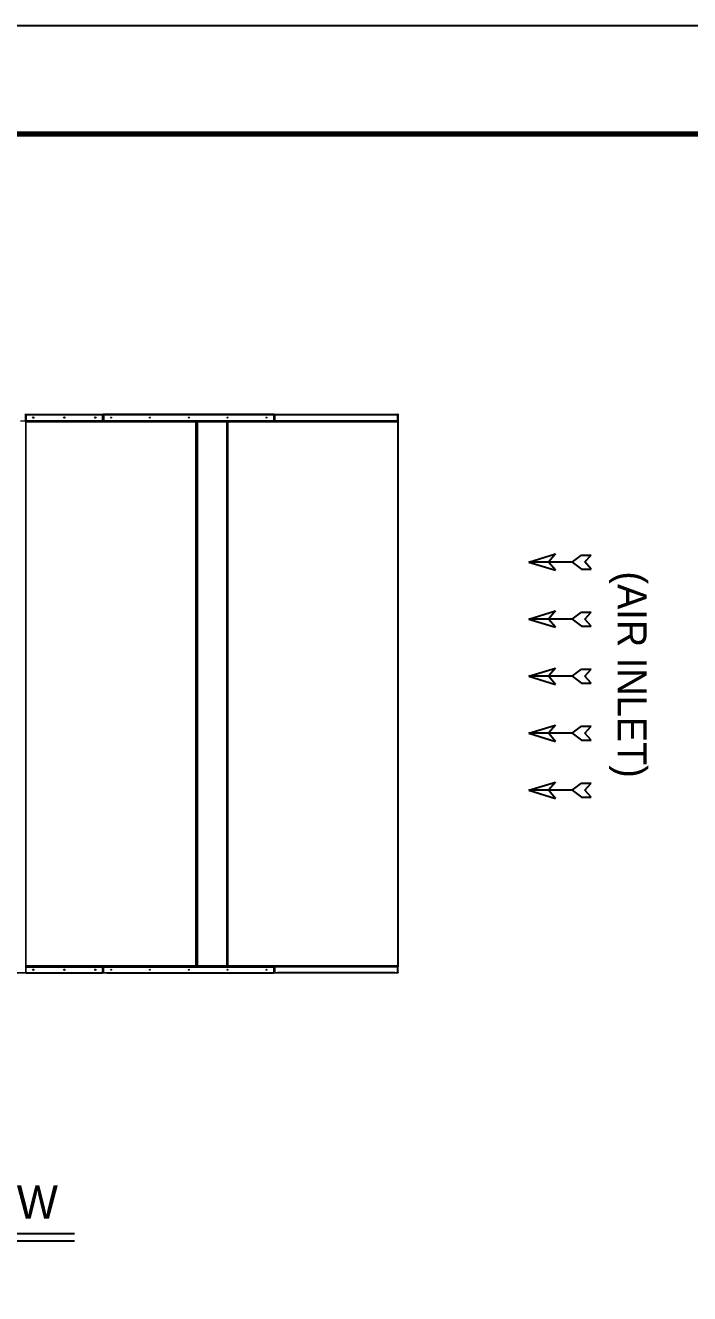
# Model space of a CAD drawing. Header units: millimetres. Extents: x -17070 to 48083, y -291348 to 45670.
# Drawn here: x 31776 to 36053, y 37502 to 45670 of the extents above; entities that cross this region are included whole.
import ezdxf
from ezdxf.enums import TextEntityAlignment as Align

# ---------------------------------------------------------------- set-up
doc = ezdxf.new("R2010")
doc.units = ezdxf.units.MM
for name, color, linetype in [('냉각탑_box', 1, 'Continuous'), ('냉각탑_dim', 1, 'Continuous'), ('냉각탑_form', 1, 'Continuous'), ('냉각탑_text', 3, 'Continuous')]:
    doc.layers.add(name, color=color, linetype=linetype)
doc.styles.add('돋움', font='Dotum.ttf')

# ---------------------------------------------------------------- blocks, each defined once
blk = doc.blocks.new('화살표 IN OUT')
at = {"layer": '냉각탑_dim'}
for p, q in [((-322.7, 43), (-383.9, 43)), ((-343.1, 0.5), (-383.9, 43)), ((-383.9, -43), (-343.1, 0.5)), ((-266.4, 0), (-322.7, 43)), ((-266.4, 0), (-322.7, -43)), ((-266.4, 0), (0, 0)), ((-163.5, 50), (-121.5, 0)), ((0, 0), (-163.5, 50)), ((-163.5, -50), (-121.5, 0)), ((0, 0), (-163.5, -50)), ((-322.7, -43), (-383.9, -43))]:
    blk.add_line(p, q, dxfattribs=at)
blk = doc.blocks.new('4')
at = {"lineweight": 20}
for p, q in [((31772.5, 43166.4), (34174.7, 43166.4)), ((34173.2, 43166.4), (34174.7, 39566.4)), ((34174.7, 39566.4), (28776, 39566.4))]:
    blk.add_line(p, q, dxfattribs=at)
at = {"color": 7, "lineweight": 20, "ltscale": 0.015833}
for p, q in [((31775.8, 43127.2), (31775.8, 43165.2)), ((31775.8, 39605.6), (31775.8, 39567.6))]:
    blk.add_line(p, q, dxfattribs=at)
at = {"color": 7, "lineweight": 20, "ltscale": 0.001083}
for p, q in [((31777.8, 43165.2), (31780.4, 43165.2)), ((34175.8, 43165.2), (34173.2, 43165.2)), ((34175.8, 39567.6), (28776, 39567.6))]:
    blk.add_line(p, q, dxfattribs=at)
at = {"color": 7, "lineweight": 20, "ltscale": 0.00172}
blk.add_line((31777.8, 43161.1), (31777.8, 43165.2), dxfattribs=at)
at = {"color": 7, "lineweight": 20, "ltscale": 0.014667}
for p, q in [((31777.8, 43161), (31777.8, 43125.8)), ((31779.8, 43125.8), (31779.8, 43161)), ((32273.8, 43125.8), (32273.8, 43161)), ((32275.8, 43161), (32275.8, 43125.8)), ((32277.8, 43161), (32277.8, 43125.8)), ((32279.8, 43125.8), (32279.8, 43161)), ((33375.8, 43125.8), (33375.8, 43161)), ((33377.8, 43161), (33377.8, 43125.8)), ((33379.8, 43161), (33379.8, 43125.8)), ((33381.8, 43125.8), (33381.8, 43161)), ((34173.8, 43125.8), (34173.8, 43161)), ((34175.8, 43161), (34175.8, 43125.8)), ((31777.8, 39569.8), (31777.8, 39605)), ((31779.8, 39605), (31779.8, 39569.8)), ((32273.8, 39605), (32273.8, 39569.8)), ((32275.8, 39569.8), (32275.8, 39605)), ((32277.8, 39569.8), (32277.8, 39605)), ((32279.8, 39605), (32279.8, 39569.8)), ((33375.8, 39605), (33375.8, 39569.8)), ((33377.8, 39569.8), (33377.8, 39605)), ((33379.8, 39571.8), (33379.8, 39607)), ((33381.8, 39607), (33381.8, 39571.8)), ((34173.8, 39607), (34173.8, 39571.8)), ((34175.8, 39571.8), (34175.8, 39607))]:
    blk.add_line(p, q, dxfattribs=at)
at = {"color": 7, "lineweight": 20, "ltscale": 0.000873136}
blk.add_line((31780.4, 43164.3), (31780.4, 43166.4), dxfattribs=at)
at = {"color": 7, "lineweight": 20, "ltscale": 0.015146}
blk.add_line((31780.4, 43162.2), (31780.4, 43125.8), dxfattribs=at)
at = {"color": 7, "lineweight": 20, "ltscale": 0.01525}
for p, q in [((31780.7, 43162.4), (31780.7, 43125.8)), ((32272.9, 43125.8), (32272.9, 43162.4)), ((32280.7, 43162.4), (32280.7, 43125.8)), ((33374.9, 43125.8), (33374.9, 43162.4)), ((33382.7, 43162.4), (33382.7, 43125.8)), ((34172.9, 43125.8), (34172.9, 43162.4)), ((31780.7, 39568.4), (31780.7, 39605)), ((32272.9, 39605), (32272.9, 39568.4)), ((32280.7, 39568.4), (32280.7, 39605)), ((33374.9, 39605), (33374.9, 39568.4)), ((33382.7, 39570.4), (33382.7, 39607)), ((34172.9, 39607), (34172.9, 39570.4))]:
    blk.add_line(p, q, dxfattribs=at)
at = {"color": 7, "lineweight": 20, "ltscale": 0.007958}
for p, q in [((31780.7, 43162.4), (31799.8, 43162.4)), ((32253.8, 43162.4), (32272.9, 43162.4)), ((32280.7, 43162.4), (32299.8, 43162.4)), ((33355.8, 43162.4), (33374.9, 43162.4)), ((33382.7, 43162.4), (33401.8, 43162.4)), ((34153.8, 43162.4), (34172.9, 43162.4)), ((31780.7, 39568.4), (31799.8, 39568.4)), ((32253.8, 39568.4), (32272.9, 39568.4)), ((32280.7, 39568.4), (32299.8, 39568.4)), ((33355.8, 39568.4), (33374.9, 39568.4)), ((33382.7, 39570.4), (33401.8, 39570.4)), ((34153.8, 39570.4), (34172.9, 39570.4))]:
    blk.add_line(p, q, dxfattribs=at)
at = {"color": 7, "lineweight": 20, "ltscale": 0.006917}
for p, q in [((31781.2, 43164.4), (31797.8, 43164.4)), ((31781.2, 43162.4), (31797.8, 43162.4)), ((32255.8, 43164.4), (32272.4, 43164.4)), ((32255.8, 43162.4), (32272.4, 43162.4)), ((32297.8, 43164.4), (32281.2, 43164.4)), ((32297.8, 43162.4), (32281.2, 43162.4)), ((33357.8, 43164.4), (33374.4, 43164.4)), ((33357.8, 43162.4), (33374.4, 43162.4)), ((33383.2, 43164.4), (33399.8, 43164.4)), ((33383.2, 43162.4), (33399.8, 43162.4)), ((34155.8, 43164.4), (34172.4, 43164.4)), ((34155.8, 43162.4), (34172.4, 43162.4)), ((31781.2, 39566.4), (31797.8, 39566.4)), ((32255.8, 39566.4), (32272.4, 39566.4)), ((32297.8, 39566.4), (32281.2, 39566.4)), ((33357.8, 39566.4), (33374.4, 39566.4)), ((33383.2, 39568.4), (33399.8, 39568.4)), ((34155.8, 39568.4), (34172.4, 39568.4))]:
    blk.add_line(p, q, dxfattribs=at)
at = {"color": 7, "lineweight": 20, "ltscale": 0.000833333}
for p, q in [((31797.8, 43164.4), (31797.8, 43162.4)), ((32253.8, 43164.4), (32253.8, 43162.4)), ((32253.8, 43164.4), (32253.8, 43162.4)), ((32255.8, 43164.4), (32255.8, 43162.4)), ((32297.8, 43164.4), (32297.8, 43162.4)), ((33355.8, 43164.4), (33355.8, 43162.4)), ((33355.8, 43164.4), (33355.8, 43162.4)), ((33357.8, 43164.4), (33357.8, 43162.4)), ((33399.8, 43164.4), (33399.8, 43162.4)), ((34153.8, 43164.4), (34153.8, 43162.4)), ((34153.8, 43164.4), (34153.8, 43162.4)), ((34155.8, 43164.4), (34155.8, 43162.4)), ((32091.7, 43122.4), (32091.7, 43120.4)), ((32147.7, 43120.4), (32147.7, 43122.4)), ((32741.6, 43122.4), (32741.6, 43120.4)), ((32744.9, 43120.4), (32744.9, 43122.4)), ((33073.2, 43120.7), (33073.2, 43118.7)), ((34118.1, 43122.4), (34118.1, 43120.4)), ((32877.8, 42876.4), (32879.8, 42876.4)), ((32877.8, 42849.8), (32879.8, 42849.8)), ((32877.8, 42848.4), (32879.8, 42848.4)), ((32879.8, 42848.4), (32877.8, 42848.4)), ((32879.8, 42846.4), (32877.8, 42846.4)), ((32879.8, 42845), (32877.8, 42845)), ((33073.8, 42876.4), (33075.8, 42876.4)), ((33073.8, 42849.8), (33075.8, 42849.8)), ((33075.8, 42848.4), (33073.8, 42848.4)), ((33075.8, 42846.4), (33073.8, 42846.4)), ((33075.8, 42845.3), (33073.8, 42845.3)), ((33075.8, 42842.5), (33073.8, 42842.5)), ((33073.8, 42840.5), (33075.8, 42840.5)), ((33073.8, 42838.9), (33075.8, 42838.9)), ((33075.8, 42837.7), (33073.8, 42837.7)), ((32877.8, 42231.8), (32879.8, 42231.8)), ((32879.8, 42230.4), (32877.8, 42230.4)), ((33073.8, 42243.7), (33075.8, 42243.7)), ((32879.8, 42228.4), (32877.8, 42228.4)), ((32877.8, 42226.4), (32879.8, 42226.4)), ((32877.8, 42224.4), (32879.8, 42224.4)), ((32879.8, 42223), (32877.8, 42223)), ((32879.8, 42196.4), (32877.8, 42196.4)), ((33073.8, 42226.4), (33075.8, 42226.4)), ((33073.8, 42224.4), (33075.8, 42224.4)), ((33075.8, 42223), (33073.8, 42223)), ((33075.8, 42196.4), (33073.8, 42196.4)), ((32877.8, 42013.4), (32879.8, 42013.4)), ((33073.8, 42013.4), (33075.8, 42013.4)), ((32879.8, 41976.8), (32877.8, 41976.8)), ((32879.8, 41975.4), (32877.8, 41975.4)), ((32879.8, 41932.4), (32877.8, 41932.4)), ((32879.8, 41930.8), (32877.8, 41930.8)), ((32879.8, 41928.8), (32877.8, 41928.8)), ((32879.8, 41925.4), (32877.8, 41925.4)), ((32877.8, 41924), (32879.8, 41924)), ((33075.8, 41976.8), (33073.8, 41976.8)), ((33075.8, 41975.4), (33073.8, 41975.4)), ((33075.8, 41972.4), (33073.8, 41972.4)), ((33075.8, 41970.4), (33073.8, 41970.4)), ((33075.8, 41969.5), (33073.8, 41969.5)), ((33073.8, 41935.3), (33075.8, 41935.3)), ((33075.8, 41934.4), (33073.8, 41934.4)), ((33075.8, 41932.4), (33073.8, 41932.4)), ((33075.8, 41932.4), (33073.8, 41932.4)), ((33075.8, 41930.8), (33073.8, 41930.8)), ((33075.8, 41928.8), (33073.8, 41928.8)), ((33075.8, 41925.4), (33073.8, 41925.4)), ((33073.8, 41924), (33075.8, 41924)), ((32879.8, 41887.4), (32877.8, 41887.4)), ((33075.8, 41887.4), (33073.8, 41887.4)), ((32877.8, 41704.4), (32879.8, 41704.4)), ((32877.8, 41677.8), (32879.8, 41677.8)), ((32877.8, 41676.4), (32879.8, 41676.4)), ((32879.8, 41676.4), (32877.8, 41676.4)), ((32879.8, 41674.4), (32877.8, 41674.4)), ((32879.8, 41673), (32877.8, 41673)), ((33073.8, 41704.4), (33075.8, 41704.4)), ((33073.8, 41677.8), (33075.8, 41677.8)), ((33075.8, 41676.4), (33073.8, 41676.4)), ((33075.8, 41674.5), (33073.8, 41674.5)), ((33075.8, 41674.4), (33073.8, 41674.4)), ((33073.8, 41672.5), (33075.8, 41672.5)), ((33073.8, 41670.9), (33075.8, 41670.9)), ((33075.8, 41669.7), (33073.8, 41669.7)), ((32877.8, 41059.8), (32879.8, 41059.8)), ((32879.8, 41058.4), (32877.8, 41058.4)), ((32879.8, 41056.4), (32877.8, 41056.4)), ((32877.8, 41054.4), (32879.8, 41054.4)), ((32877.8, 41052.4), (32879.8, 41052.4)), ((32879.8, 41051), (32877.8, 41051)), ((32879.8, 41024.4), (32877.8, 41024.4)), ((33073.8, 41075.7), (33075.8, 41075.7)), ((33075.8, 41055.7), (33073.8, 41055.7)), ((33073.8, 41054.4), (33075.8, 41054.4)), ((33073.8, 41052.4), (33075.8, 41052.4)), ((33075.8, 41051), (33073.8, 41051)), ((33075.8, 41024.4), (33073.8, 41024.4)), ((32877.8, 40841.4), (32879.8, 40841.4)), ((33073.8, 40841.4), (33075.8, 40841.4)), ((32879.8, 40804.8), (32877.8, 40804.8)), ((32879.8, 40803.4), (32877.8, 40803.4)), ((32879.8, 40760.4), (32877.8, 40760.4)), ((33075.8, 40804.8), (33073.8, 40804.8)), ((33075.8, 40803.4), (33073.8, 40803.4)), ((33075.8, 40800.4), (33073.8, 40800.4)), ((33075.8, 40798.4), (33073.8, 40798.4)), ((33075.8, 40797.5), (33073.8, 40797.5)), ((33073.8, 40763.3), (33075.8, 40763.3)), ((33075.8, 40762.4), (33073.8, 40762.4)), ((33075.8, 40760.4), (33073.8, 40760.4)), ((33075.8, 40760.4), (33073.8, 40760.4)), ((32879.8, 40758.8), (32877.8, 40758.8)), ((32879.8, 40756.8), (32877.8, 40756.8)), ((32879.8, 40753.4), (32877.8, 40753.4)), ((32877.8, 40752), (32879.8, 40752)), ((32879.8, 40715.4), (32877.8, 40715.4)), ((33075.8, 40758.8), (33073.8, 40758.8)), ((33075.8, 40756.8), (33073.8, 40756.8)), ((33075.8, 40753.4), (33073.8, 40753.4)), ((33073.8, 40752), (33075.8, 40752)), ((33075.8, 40715.4), (33073.8, 40715.4)), ((32877.8, 40532.4), (32879.8, 40532.4)), ((33073.8, 40532.4), (33075.8, 40532.4)), ((32877.8, 40505.8), (32879.8, 40505.8)), ((32877.8, 40504.4), (32879.8, 40504.4)), ((32879.8, 40504.4), (32877.8, 40504.4)), ((32879.8, 40502.4), (32877.8, 40502.4)), ((32879.8, 40501), (32877.8, 40501)), ((33073.8, 40505.8), (33075.8, 40505.8)), ((33075.8, 40505.5), (33073.8, 40505.5)), ((33075.8, 40504.4), (33073.8, 40504.4)), ((33075.8, 40502.4), (33073.8, 40502.4)), ((33073.8, 40501.9), (33075.8, 40501.9)), ((33075.8, 40500.7), (33073.8, 40500.7)), ((32877.8, 39887.8), (32879.8, 39887.8)), ((32879.8, 39886.4), (32877.8, 39886.4)), ((32879.8, 39884.4), (32877.8, 39884.4)), ((32877.8, 39882.4), (32879.8, 39882.4)), ((32877.8, 39880.4), (32879.8, 39880.4)), ((32879.8, 39879), (32877.8, 39879)), ((33073.8, 39906.7), (33075.8, 39906.7)), ((33075.8, 39886.7), (33073.8, 39886.7)), ((33073.8, 39882.4), (33075.8, 39882.4)), ((33073.8, 39880.4), (33075.8, 39880.4)), ((33075.8, 39879), (33073.8, 39879)), ((32879.8, 39852.4), (32877.8, 39852.4)), ((33075.8, 39852.4), (33073.8, 39852.4)), ((31797.8, 39566.4), (31797.8, 39568.4)), ((32253.8, 39566.4), (32253.8, 39568.4)), ((32253.8, 39566.4), (32253.8, 39568.4)), ((32255.8, 39566.4), (32255.8, 39568.4)), ((32297.8, 39566.4), (32297.8, 39568.4)), ((32879.8, 39613.8), (32877.8, 39613.8)), ((32879.8, 39610.4), (32877.8, 39610.4)), ((33073.8, 39613.4), (33075.8, 39613.4)), ((33355.8, 39566.4), (33355.8, 39568.4)), ((33355.8, 39566.4), (33355.8, 39568.4)), ((33357.8, 39566.4), (33357.8, 39568.4)), ((33399.8, 39568.4), (33399.8, 39570.4)), ((34153.8, 39568.4), (34153.8, 39570.4)), ((34153.8, 39568.4), (34153.8, 39570.4)), ((34155.8, 39568.4), (34155.8, 39570.4))]:
    blk.add_line(p, q, dxfattribs=at)
at = {"color": 7, "lineweight": 20, "ltscale": 0.000834351}
blk.add_line((31797.8, 43163.2), (31799.8, 43163.2), dxfattribs=at)
at = {"color": 7, "lineweight": 20, "ltscale": 0.000834357}
blk.add_line((31797.8, 43162.4), (31799.8, 43162.4), dxfattribs=at)
at = {"color": 7, "lineweight": 20, "ltscale": 0.189167}
for p, q in [((31799.8, 43164.4), (32253.8, 43164.4)), ((31799.8, 43164.4), (32253.8, 43164.4)), ((31799.8, 43161), (32253.8, 43161)), ((31799.8, 39569.8), (32253.8, 39569.8)), ((31799.8, 39566.4), (32253.8, 39566.4))]:
    blk.add_line(p, q, dxfattribs=at)
at = {"color": 7, "lineweight": 20, "ltscale": 0.001417}
for p, q in [((31799.8, 43164.4), (31799.8, 43161)), ((32299.8, 43164.4), (32299.8, 43161)), ((33401.8, 43164.4), (33401.8, 43161)), ((31799.8, 39566.4), (31799.8, 39569.8)), ((32299.8, 39566.4), (32299.8, 39569.8)), ((33401.8, 39568.4), (33401.8, 39571.8))]:
    blk.add_line(p, q, dxfattribs=at)
at = {"color": 7, "lineweight": 20, "ltscale": 0.000583333}
for p, q in [((31799.8, 43162.4), (31799.8, 43161)), ((32253.8, 43161), (32253.8, 43162.4)), ((32299.8, 43162.4), (32299.8, 43161)), ((33355.8, 43161), (33355.8, 43162.4)), ((33401.8, 43162.4), (33401.8, 43161)), ((34153.8, 43161), (34153.8, 43162.4)), ((31799.8, 39568.4), (31799.8, 39569.8)), ((32253.8, 39569.8), (32253.8, 39568.4)), ((32299.8, 39568.4), (32299.8, 39569.8)), ((33355.8, 39569.8), (33355.8, 39568.4)), ((33401.8, 39570.4), (33401.8, 39571.8)), ((34153.8, 39571.8), (34153.8, 39570.4))]:
    blk.add_line(p, q, dxfattribs=at)
at = {"color": 7, "lineweight": 20, "ltscale": 0.000832315}
blk.add_line((32253.8, 43163.2), (32255.8, 43163.2), dxfattribs=at)
at = {"color": 7, "lineweight": 20, "ltscale": 0.00083231}
blk.add_line((32253.8, 43162.4), (32255.8, 43162.4), dxfattribs=at)
at = {"color": 7, "lineweight": 20, "ltscale": 0.015212}
for p, q in [((32272.9, 43162.3), (32272.9, 43125.8)), ((33374.9, 43162.3), (33374.9, 43125.8)), ((34172.9, 43162.3), (34172.9, 43125.8)), ((32272.9, 39568.5), (32272.9, 39605)), ((33374.9, 39568.5), (33374.9, 39605)), ((34172.9, 39570.5), (34172.9, 39607))]:
    blk.add_line(p, q, dxfattribs=at)
at = {"color": 7, "lineweight": 20, "ltscale": 0.001506}
blk.add_line((32275, 43163.2), (32278.6, 43163.2), dxfattribs=at)
at = {"color": 7, "lineweight": 20, "ltscale": 0.459167}
blk.add_line((33378.8, 43166.4), (32276.8, 43166.4), dxfattribs=at)
at = {"color": 7, "lineweight": 20, "ltscale": 0.000374999}
for p, q in [((32280.7, 43159), (32279.8, 43159)), ((32280.7, 39571.8), (32279.8, 39571.8))]:
    blk.add_line(p, q, dxfattribs=at)
at = {"color": 7, "lineweight": 20, "ltscale": 0.000833847}
blk.add_line((32297.8, 43163.2), (32299.8, 43163.2), dxfattribs=at)
at = {"color": 7, "lineweight": 20, "ltscale": 0.000833853}
blk.add_line((32297.8, 43162.4), (32299.8, 43162.4), dxfattribs=at)
at = {"color": 7, "lineweight": 20, "ltscale": 0.037104}
blk.add_line((32388.8, 43164.4), (32299.8, 43164.4), dxfattribs=at)
at = {"color": 7, "lineweight": 20, "ltscale": 0.44}
for p, q in [((32299.8, 43164.4), (33355.8, 43164.4)), ((32299.8, 43161), (33355.8, 43161)), ((32299.8, 39569.8), (33355.8, 39569.8)), ((32299.8, 39566.4), (33355.8, 39566.4))]:
    blk.add_line(p, q, dxfattribs=at)
at = {"color": 7, "lineweight": 20, "ltscale": 0.004146}
blk.add_line((32388.8, 43164.4), (32398.8, 43164.4), dxfattribs=at)
at = {"color": 7, "lineweight": 20, "ltscale": 0.004167}
blk.add_line((32398.8, 43164.4), (32408.8, 43164.4), dxfattribs=at)
at = {"color": 7, "lineweight": 20, "ltscale": 0.394604}
blk.add_line((33355.8, 43164.4), (32408.7, 43164.4), dxfattribs=at)
at = {"color": 7, "lineweight": 20, "ltscale": 0.000832819}
blk.add_line((33355.8, 43163.2), (33357.8, 43163.2), dxfattribs=at)
at = {"color": 7, "lineweight": 20, "ltscale": 0.000832814}
blk.add_line((33355.8, 43162.4), (33357.8, 43162.4), dxfattribs=at)
at = {"color": 7, "lineweight": 20, "ltscale": 0.000375001}
for p, q in [((33375.8, 43159), (33374.9, 43159)), ((33375.8, 39571.8), (33374.9, 39571.8))]:
    blk.add_line(p, q, dxfattribs=at)
at = {"color": 7, "lineweight": 20, "ltscale": 0.001508}
blk.add_line((33377, 43163.2), (33380.6, 43163.2), dxfattribs=at)
at = {"color": 7, "lineweight": 20, "ltscale": 0.000833959}
blk.add_line((33399.8, 43163.2), (33401.8, 43163.2), dxfattribs=at)
at = {"color": 7, "lineweight": 20, "ltscale": 0.000833964}
blk.add_line((33399.8, 43162.4), (33401.8, 43162.4), dxfattribs=at)
at = {"color": 7, "lineweight": 20, "ltscale": 0.313333}
for p, q in [((33401.8, 43164.4), (34153.8, 43164.4)), ((33401.8, 43161), (34153.8, 43161)), ((33401.8, 39571.8), (34153.8, 39571.8)), ((33401.8, 39568.4), (34153.8, 39568.4))]:
    blk.add_line(p, q, dxfattribs=at)
at = {"color": 7, "lineweight": 20, "ltscale": 0.000832693}
blk.add_line((34153.8, 43163.2), (34155.8, 43163.2), dxfattribs=at)
at = {"color": 7, "lineweight": 20, "ltscale": 0.000832687}
blk.add_line((34153.8, 43162.4), (34155.8, 43162.4), dxfattribs=at)
at = {"color": 7, "lineweight": 20, "ltscale": 0.000872667}
blk.add_line((34173.2, 43164.3), (34173.2, 43166.4), dxfattribs=at)
at = {"color": 7, "lineweight": 20, "ltscale": 0.015148}
blk.add_line((34173.2, 43162.2), (34173.2, 43125.8), dxfattribs=at)
at = {"color": 7, "lineweight": 20, "ltscale": 0.001669}
blk.add_line((34175.8, 43165.2), (34175.8, 43161.2), dxfattribs=at)
at = {"color": 7, "lineweight": 20, "ltscale": 0.015372}
blk.add_line((31744.2, 43122.4), (31781.1, 43122.4), dxfattribs=at)
at = {"color": 7, "lineweight": 20, "ltscale": 0.001387}
blk.add_line((31777.8, 43122.4), (31777.8, 43125.7), dxfattribs=at)
at = {"color": 7, "lineweight": 20, "ltscale": 0.000562932}
for p, q in [((31779.1, 43118.7), (31777.8, 43118.7)), ((32876.4, 43118.7), (32877.8, 43118.7)), ((32881.1, 43118.7), (32879.8, 43118.7)), ((33071.9, 43120.7), (33073.2, 43120.7)), ((33072.4, 43118.7), (33073.8, 43118.7)), ((33077.1, 43118.7), (33075.8, 43118.7)), ((34174.4, 43118.7), (34175.8, 43118.7)), ((31779.1, 39610.1), (31777.8, 39610.1)), ((32876.4, 39610.1), (32877.8, 39610.1)), ((32881.1, 39610.1), (32879.8, 39610.1)), ((33072.4, 39610.1), (33073.8, 39610.1)), ((33077.1, 39610.1), (33075.8, 39610.1)), ((34174.4, 39610.1), (34175.8, 39610.1))]:
    blk.add_line(p, q, dxfattribs=at)
at = {"color": 7, "lineweight": 20}
for p, q in [((31777.8, 39610.1), (31777.8, 43118.7)), ((31781.2, 39611.8), (31781.2, 43117)), ((32874.4, 39611.8), (32874.4, 43117)), ((32877.8, 39610.1), (32877.8, 43118.7)), ((32879.8, 43118.7), (32879.8, 39610.1)), ((32883.2, 43117), (32883.2, 39611.8)), ((33070.4, 43117), (33070.4, 39611.8)), ((33073.8, 43118.7), (33073.8, 39610.1)), ((33075.8, 43118.7), (33075.8, 39610.1)), ((33079.2, 43117), (33079.2, 39611.8)), ((34172.4, 43117), (34172.4, 39611.8)), ((34175.8, 43118.7), (34175.8, 39610.1))]:
    blk.add_line(p, q, dxfattribs=at)
at = {"color": 7, "lineweight": 20, "ltscale": 0.000448698}
for p, q in [((31779.1, 43123.1), (31779.8, 43124)), ((32274.4, 43123.1), (32273.8, 43124)), ((32279.1, 43123.1), (32279.8, 43124)), ((33376.4, 43123.1), (33375.8, 43124)), ((33381.1, 43123.1), (33381.8, 43124)), ((34174.4, 43123.1), (34173.8, 43124)), ((31779.1, 39607.7), (31779.8, 39606.9)), ((32274.4, 39607.7), (32273.8, 39606.9)), ((32279.1, 39607.7), (32279.8, 39606.9)), ((33376.4, 39607.7), (33375.8, 39606.9))]:
    blk.add_line(p, q, dxfattribs=at)
at = {"color": 7, "lineweight": 20, "ltscale": 0.000502197}
for p, q in [((31779.1, 43118.7), (31780.3, 43118.7)), ((32876.4, 43118.7), (32875.2, 43118.7)), ((32881.1, 43118.7), (32882.3, 43118.7)), ((33071.9, 43120.7), (33070.6, 43120.7)), ((33072.4, 43118.7), (33071.2, 43118.7)), ((33077.1, 43118.7), (33078.3, 43118.7)), ((34174.4, 43118.7), (34173.2, 43118.7)), ((31779.1, 39610.1), (31780.3, 39610.1)), ((32876.4, 39610.1), (32875.2, 39610.1)), ((32881.1, 39610.1), (32882.3, 39610.1)), ((33072.4, 39610.1), (33071.2, 39610.1))]:
    blk.add_line(p, q, dxfattribs=at)
at = {"color": 7, "lineweight": 20, "ltscale": 0.000375}
for p, q in [((31780.7, 43125.8), (31779.8, 43125.8)), ((31780.7, 43125.8), (31779.8, 43125.8)), ((31780.7, 43120.4), (31779.8, 43120.4)), ((32272.9, 43125.8), (32273.8, 43125.8)), ((32272.9, 43125.8), (32273.8, 43125.8)), ((32280.7, 43125.8), (32279.8, 43125.8)), ((32280.7, 43125.8), (32279.8, 43125.8)), ((32874.9, 43120.4), (32875.8, 43120.4)), ((32882.7, 43120.4), (32881.8, 43120.4)), ((33070.9, 43120.4), (33071.8, 43120.4)), ((33078.7, 43120.4), (33077.8, 43120.4)), ((33374.9, 43125.8), (33375.8, 43125.8)), ((33374.9, 43125.8), (33375.8, 43125.8)), ((33382.7, 43125.8), (33381.8, 43125.8)), ((33382.7, 43125.8), (33381.8, 43125.8)), ((34172.9, 43125.8), (34173.8, 43125.8)), ((34172.9, 43125.8), (34173.8, 43125.8)), ((34172.9, 43120.4), (34173.8, 43120.4)), ((32879.1, 41969.5), (32879.1, 41970.4)), ((32879.1, 41935.3), (32879.1, 41934.4)), ((32879.1, 40797.5), (32879.1, 40798.4)), ((32879.1, 40763.3), (32879.1, 40762.4)), ((31780.7, 39608.4), (31779.8, 39608.4)), ((31780.7, 39605), (31779.8, 39605)), ((32272.9, 39605), (32273.8, 39605)), ((32280.7, 39605), (32279.8, 39605)), ((32874.9, 39608.4), (32875.8, 39608.4)), ((32882.7, 39608.4), (32881.8, 39608.4)), ((33070.9, 39608.4), (33071.8, 39608.4)), ((33078.7, 39608.4), (33077.8, 39608.4)), ((33374.9, 39605), (33375.8, 39605)), ((33382.7, 39607), (33381.8, 39607)), ((34172.9, 39607), (34173.8, 39607))]:
    blk.add_line(p, q, dxfattribs=at)
at = {"color": 7, "lineweight": 20, "ltscale": 0.001002}
for p, q in [((31779.8, 43123.4), (31779.8, 43125.8)), ((32273.8, 43123.4), (32273.8, 43125.8)), ((32279.8, 43123.4), (32279.8, 43125.8)), ((33375.8, 43123.4), (33375.8, 43125.8)), ((33381.8, 43123.4), (33381.8, 43125.8)), ((34173.8, 43123.4), (34173.8, 43125.8)), ((31779.8, 39607.4), (31779.8, 39605)), ((32273.8, 39607.4), (32273.8, 39605)), ((32279.8, 39607.4), (32279.8, 39605)), ((33375.8, 39607.4), (33375.8, 39605)), ((33381.8, 39609.4), (33381.8, 39607)), ((34173.8, 39609.4), (34173.8, 39607))]:
    blk.add_line(p, q, dxfattribs=at)
at = {"color": 7, "lineweight": 20, "ltscale": 0.000414929}
for p, q in [((31779.8, 43119.4), (31779.8, 43120.4)), ((32875.8, 43119.4), (32875.8, 43120.4)), ((32881.8, 43119.4), (32881.8, 43120.4)), ((33071.2, 43121.4), (33071.2, 43122.4)), ((33071.8, 43119.4), (33071.8, 43120.4)), ((33077.8, 43119.4), (33077.8, 43120.4)), ((34173.8, 43119.4), (34173.8, 43120.4)), ((31779.8, 39609.4), (31779.8, 39608.4)), ((32875.8, 39609.4), (32875.8, 39608.4)), ((32881.8, 39609.4), (32881.8, 39608.4)), ((33071.8, 39609.4), (33071.8, 39608.4)), ((33077.8, 39609.4), (33077.8, 39608.4))]:
    blk.add_line(p, q, dxfattribs=at)
at = {"color": 7, "lineweight": 20, "ltscale": 0.000293404}
for p, q in [((31779.8, 43119.4), (31779.8, 43118.7)), ((32875.8, 43119.4), (32875.8, 43118.7)), ((32881.8, 43119.4), (32881.8, 43118.7)), ((33071.2, 43121.4), (33071.2, 43120.7)), ((33071.8, 43119.4), (33071.8, 43118.7)), ((33077.8, 43119.4), (33077.8, 43118.7)), ((34173.8, 43119.4), (34173.8, 43118.7)), ((31779.8, 39609.4), (31779.8, 39610.1)), ((32875.8, 39609.4), (32875.8, 39610.1)), ((32881.8, 39609.4), (32881.8, 39610.1)), ((33071.8, 39609.4), (33071.8, 39610.1)), ((33077.8, 39609.4), (33077.8, 39610.1)), ((34173.8, 39609.4), (34173.8, 39610.1))]:
    blk.add_line(p, q, dxfattribs=at)
at = {"color": 7, "lineweight": 20, "ltscale": 4.00539e-05}
blk.add_line((31780.4, 43122.5), (31780.4, 43122.4), dxfattribs=at)
at = {"color": 7, "lineweight": 20, "ltscale": 0.205083}
for p, q in [((31780.7, 43125.8), (32272.9, 43125.8)), ((31780.7, 39605), (32272.9, 39605))]:
    blk.add_line(p, q, dxfattribs=at)
at = {"color": 7, "lineweight": 20, "ltscale": 0.455917}
for p, q in [((31780.7, 43120.4), (32874.9, 43120.4)), ((32280.7, 43125.8), (33374.9, 43125.8)), ((33078.7, 43120.4), (34172.9, 43120.4)), ((32874.9, 39608.4), (31780.7, 39608.4)), ((32280.7, 39605), (33374.9, 39605))]:
    blk.add_line(p, q, dxfattribs=at)
at = {"color": 7, "lineweight": 20, "ltscale": 0.204667}
for p, q in [((31781.2, 43122.4), (32272.4, 43122.4)), ((31781.2, 39608.4), (32272.4, 39608.4))]:
    blk.add_line(p, q, dxfattribs=at)
at = {"color": 7, "lineweight": 20, "ltscale": 0.4555}
for p, q in [((31781.2, 43117), (32874.4, 43117)), ((32281.2, 43122.4), (33374.4, 43122.4)), ((33079.2, 43117), (34172.4, 43117)), ((32874.4, 39611.8), (31781.2, 39611.8)), ((32281.2, 39608.4), (33374.4, 39608.4)), ((34172.4, 39611.8), (33079.2, 39611.8))]:
    blk.add_line(p, q, dxfattribs=at)
at = {"color": 7, "lineweight": 20, "ltscale": 0.000199275}
blk.add_line((32191.6, 43120.7), (32191.2, 43120.4), dxfattribs=at)
at = {"color": 7, "lineweight": 20, "ltscale": 0.000369598}
blk.add_line((32191.4, 43121.4), (32191.9, 43120.7), dxfattribs=at)
at = {"color": 7, "lineweight": 20, "ltscale": 0.001228}
blk.add_line((32191.6, 43120.7), (32194.5, 43120.7), dxfattribs=at)
at = {"color": 7, "lineweight": 20, "ltscale": 0.000708333}
blk.add_line((32193.2, 43122.4), (32193.2, 43120.7), dxfattribs=at)
at = {"color": 7, "lineweight": 20, "ltscale": 0.000125566}
blk.add_line((32194.5, 43120.7), (32194.5, 43120.4), dxfattribs=at)
at = {"color": 7, "lineweight": 20, "ltscale": 1.86596e-06}
blk.add_line((32195.1, 43120.7), (32195.1, 43120.7), dxfattribs=at)
at = {"color": 7, "lineweight": 20, "ltscale": 0.00022498}
blk.add_line((32195.1, 43120.7), (32195.6, 43120.7), dxfattribs=at)
at = {"color": 7, "lineweight": 20, "ltscale": 0.003628}
blk.add_line((32272.4, 43122.4), (32281.1, 43122.4), dxfattribs=at)
at = {"color": 7, "lineweight": 20, "ltscale": 0.000375519}
blk.add_line((32280.7, 43125.8), (32279.8, 43125.8), dxfattribs=at)
at = {"color": 7, "lineweight": 20, "ltscale": 0.0025}
blk.add_line((32875.8, 43119), (32881.8, 43119), dxfattribs=at)
at = {"color": 7, "lineweight": 20, "ltscale": 0.078417}
for p, q in [((32882.7, 43120.4), (33070.9, 43120.4)), ((33070.9, 39608.4), (32882.7, 39608.4))]:
    blk.add_line(p, q, dxfattribs=at)
at = {"color": 7, "lineweight": 20, "ltscale": 0.078}
for p, q in [((32883.2, 43117), (33070.4, 43117)), ((33070.4, 39611.8), (32883.2, 39611.8))]:
    blk.add_line(p, q, dxfattribs=at)
at = {"color": 7, "lineweight": 20, "ltscale": 0.014417}
for p, q in [((33012.2, 43116.8), (32977.6, 43116.8)), ((32977.6, 39612), (33012.2, 39612))]:
    blk.add_line(p, q, dxfattribs=at)
at = {"color": 7, "lineweight": 20, "ltscale": 0.001905}
blk.add_line((33077.8, 43119.4), (33073.2, 43119.4), dxfattribs=at)
at = {"color": 7, "lineweight": 20, "ltscale": 0.000374481}
blk.add_line((33375.8, 43125.8), (33374.9, 43125.8), dxfattribs=at)
at = {"color": 7, "lineweight": 20, "ltscale": 0.32925}
for p, q in [((33382.7, 43125.8), (34172.9, 43125.8)), ((33382.7, 39607), (34172.9, 39607))]:
    blk.add_line(p, q, dxfattribs=at)
at = {"color": 7, "lineweight": 20, "ltscale": 0.328833}
blk.add_line((33383.2, 43122.4), (34172.4, 43122.4), dxfattribs=at)
at = {"color": 7, "lineweight": 20, "ltscale": 0.000832956}
blk.add_line((33401.1, 43120.4), (33401.1, 43122.4), dxfattribs=at)
at = {"color": 7, "lineweight": 20, "ltscale": 0.000873628}
blk.add_line((34173.2, 43122.5), (34173.2, 43120.4), dxfattribs=at)
at = {"color": 7, "lineweight": 20, "ltscale": 0.000414952}
blk.add_line((34174.8, 43119.4), (34174.1, 43118.7), dxfattribs=at)
at = {"color": 7, "lineweight": 20, "ltscale": 0.002879}
blk.add_line((34175.8, 43125.6), (34175.8, 43118.7), dxfattribs=at)
at = {"color": 7, "lineweight": 20, "ltscale": 5.94511e-06}
blk.add_line((34175.8, 43117), (34175.8, 43117), dxfattribs=at)
at = {"color": 7, "lineweight": 20, "ltscale": 8.50581e-06}
blk.add_line((34175.8, 43117), (34175.8, 43117), dxfattribs=at)
at = {"color": 7, "lineweight": 20, "ltscale": 1.00793e-05}
for p, q in [((34175.8, 43117), (34175.8, 43117)), ((34175.8, 39611.8), (34175.8, 39611.8))]:
    blk.add_line(p, q, dxfattribs=at)
at = {"color": 7, "lineweight": 20, "ltscale": 0.000833717}
for p, q in [((33073.8, 42960.3), (33075.8, 42960.3)), ((33073.8, 42955.1), (33075.8, 42955.1)), ((33073.8, 42882.5), (33075.8, 42882.5)), ((33073.8, 41714.5), (33075.8, 41714.5)), ((33073.8, 40545.5), (33075.8, 40545.5)), ((33073.8, 39782.1), (33075.8, 39782.1)), ((33073.8, 39776.9), (33075.8, 39776.9))]:
    blk.add_line(p, q, dxfattribs=at)
at = {"color": 7, "lineweight": 20, "ltscale": 0.000833723}
for p, q in [((33073.8, 42191.7), (33075.8, 42191.7)), ((33073.8, 40533.5), (33075.8, 40533.5))]:
    blk.add_line(p, q, dxfattribs=at)
at = {"color": 7, "lineweight": 20, "ltscale": 0.000542151}
for p, q in [((32879.1, 41972.4), (32877.8, 41972.4)), ((32879.1, 41970.4), (32877.8, 41970.4)), ((32879.1, 41969.5), (32877.8, 41969.5)), ((32877.8, 41935.3), (32879.1, 41935.3)), ((32879.1, 41934.4), (32877.8, 41934.4)), ((32879.1, 41932.4), (32877.8, 41932.4)), ((32879.1, 40800.4), (32877.8, 40800.4)), ((32879.1, 40798.4), (32877.8, 40798.4)), ((32879.1, 40797.5), (32877.8, 40797.5)), ((32877.8, 40763.3), (32879.1, 40763.3)), ((32879.1, 40762.4), (32877.8, 40762.4)), ((32879.1, 40760.4), (32877.8, 40760.4))]:
    blk.add_line(p, q, dxfattribs=at)
at = {"color": 7, "lineweight": 20, "ltscale": 0.000291559}
for p, q in [((32879.8, 41970.4), (32879.1, 41970.4)), ((32879.8, 41934.4), (32879.1, 41934.4)), ((32879.8, 40798.4), (32879.1, 40798.4)), ((32879.8, 40762.4), (32879.1, 40762.4))]:
    blk.add_line(p, q, dxfattribs=at)
at = {"color": 7, "lineweight": 20, "ltscale": 0.01425}
for p, q in [((32879.1, 41935.3), (32879.1, 41969.5)), ((32879.1, 40763.3), (32879.1, 40797.5))]:
    blk.add_line(p, q, dxfattribs=at)
at = {"color": 7, "lineweight": 20, "ltscale": 0.000833304}
blk.add_line((33073.8, 41023.7), (33075.8, 41023.7), dxfattribs=at)
at = {"color": 7, "lineweight": 20, "ltscale": 0.002042}
blk.add_line((31777.8, 39605.2), (31777.8, 39610.1), dxfattribs=at)
at = {"color": 7, "lineweight": 20, "ltscale": 0.000834932}
blk.add_line((31777.8, 39567.6), (31777.8, 39569.6), dxfattribs=at)
at = {"color": 7, "lineweight": 20, "ltscale": 0.000334372}
blk.add_line((31777.8, 39567.6), (31778.6, 39567.6), dxfattribs=at)
at = {"color": 7, "lineweight": 20, "ltscale": 3.82162e-05}
blk.add_line((31780.4, 39608.3), (31780.4, 39608.4), dxfattribs=at)
at = {"color": 7, "lineweight": 20, "ltscale": 0.01475}
blk.add_line((31780.4, 39569.6), (31780.4, 39605), dxfattribs=at)
at = {"color": 7, "lineweight": 20, "ltscale": 0.00039683}
blk.add_line((31780.4, 39569.6), (31780.4, 39568.7), dxfattribs=at)
at = {"color": 7, "lineweight": 20, "ltscale": 0.000121692}
blk.add_line((31780.7, 39569.6), (31780.4, 39569.6), dxfattribs=at)
at = {"color": 7, "lineweight": 20, "ltscale": 0.000370023}
blk.add_line((32273.8, 39569.6), (32272.9, 39569.6), dxfattribs=at)
at = {"color": 7, "lineweight": 20, "ltscale": 0.000838255}
blk.add_line((32277.8, 39569.6), (32275.8, 39569.6), dxfattribs=at)
at = {"color": 7, "lineweight": 20, "ltscale": 7.29161e-06}
blk.add_line((32281.1, 39608.4), (32281.1, 39608.4), dxfattribs=at)
at = {"color": 7, "lineweight": 20, "ltscale": 0.125586}
blk.add_line((33380.1, 39608.4), (33078.7, 39608.4), dxfattribs=at)
at = {"color": 7, "lineweight": 20, "ltscale": 0.001175}
blk.add_line((33380.6, 39569.6), (33377.8, 39569.6), dxfattribs=at)
at = {"color": 7, "lineweight": 20, "ltscale": 0.000834358}
blk.add_line((33401.8, 39569.6), (33399.8, 39569.6), dxfattribs=at)
at = {"color": 7, "lineweight": 20, "ltscale": 0.000833334}
blk.add_line((34155.8, 39569.6), (34153.8, 39569.6), dxfattribs=at)
at = {"color": 7, "lineweight": 20, "ltscale": 0.015145}
blk.add_line((34173.2, 39570.7), (34173.2, 39607), dxfattribs=at)
at = {"color": 7, "lineweight": 20, "ltscale": 0.000452155}
blk.add_line((34174.4, 39609.7), (34173.8, 39608.9), dxfattribs=at)
at = {"color": 7, "lineweight": 20, "ltscale": 0.000150117}
blk.add_line((34175.7, 39608.7), (34175.3, 39608.7), dxfattribs=at)
at = {"color": 7, "lineweight": 20, "ltscale": 5.94551e-06}
blk.add_line((34175.8, 39611.8), (34175.8, 39611.8), dxfattribs=at)
at = {"color": 7, "lineweight": 20, "ltscale": 2.11226e-05}
blk.add_line((34175.8, 39611.8), (34175.8, 39611.8), dxfattribs=at)
at = {"color": 7, "lineweight": 20, "ltscale": 8.50584e-06}
blk.add_line((34175.8, 39611.8), (34175.8, 39611.8), dxfattribs=at)
at = {"color": 7, "lineweight": 20, "ltscale": 0.001291}
blk.add_line((34175.8, 39610.1), (34175.8, 39607), dxfattribs=at)
at = {"color": 7, "lineweight": 20, "ltscale": 0.001749}
blk.add_line((34175.8, 39571.8), (34175.8, 39567.6), dxfattribs=at)
at = {"color": 7, "lineweight": 20}
for centre, radius in [((31826.8, 43143.4), 4.5), ((32026.8, 43143.4), 4.5), ((32226.8, 43143.4), 4.5), ((32327.8, 43143.4), 3), ((32577.8, 43143.4), 3), ((32827.8, 43143.4), 3), ((33077.8, 43143.4), 3), ((33327.8, 43143.4), 3), ((31826.8, 39587.4), 4.5), ((32026.8, 39587.4), 4.5), ((32226.8, 39587.4), 4.5), ((32327.8, 39587.4), 3), ((32577.8, 39587.4), 3), ((32827.8, 39587.4), 3), ((33077.8, 39587.4), 3), ((33327.8, 39587.4), 3)]:
    blk.add_circle(centre, radius, dxfattribs=at)
for centre, radius, start, end in [((31781.2, 43161), 3.4, 90, 180), ((31783, 43163.2), 5.2, 142.01407, 157.38029), ((31781.2, 43161), 1.4, 110.92489, 180), ((31826.8, 43147.4), 3, 191.40744, 348.58775), ((32026.8, 43147.4), 3, 191.40744, 348.58775), ((32226.8, 43147.4), 3, 191.40744, 348.58775), ((32272.4, 43161), 3.4, 0, 90), ((32272.4, 43161), 1.4, 0, 69.07522), ((32281.2, 43161), 3.4, 90, 180), ((32281.2, 43161), 1.4, 110.92489, 180), ((33374.4, 43161), 3.4, 0, 90), ((33374.4, 43161), 1.4, 0, 69.07522), ((33383.2, 43161), 3.4, 90, 180), ((33383.2, 43161), 1.4, 110.92489, 180), ((34172.4, 43161), 3.4, 0, 90), ((34172.4, 43161), 1.4, 0, 69.07522), ((34170.6, 43163.2), 5.2, 22.61971, 37.98593), ((34170.6, 43163.2), 5.2, 0, 0.128), ((31781.2, 43125.8), 3.4, 180, 270), ((32194.6, 43117.4), 5.1, 128.95892, 144.51621), ((32198.9, 43120.5), 3.36, 164.70023, 182.02538), ((32272.4, 43125.8), 3.4, 270, 0), ((32281.2, 43125.8), 3.4, 180, 270), ((33079.7, 43115.3), 10.4, 144.13871, 150.68172), ((33063.8, 43129), 11.5, 311.84253, 314.02788), ((33374.4, 43125.8), 3.4, 270, 0), ((33383.2, 43125.8), 3.4, 180, 270), ((34172.4, 43125.8), 3.4, 270, 0), ((34172.4, 43117), 3.4, 89.76553, 90), ((34172.4, 43117), 3.4, 29.99998, 65.68426), ((34170.6, 43098.6), 5.2, 359.19744, 0), ((32879.1, 41969), 3.4, 78.13887, 90), ((32879.1, 41935.8), 3.4, 270, 281.86113), ((32879.1, 40797), 3.4, 78.13887, 90), ((32879.1, 40763.8), 3.4, 270, 281.86113), ((34170.6, 39634.2), 5.2, 0, 2.65182), ((31781.2, 39605), 3.4, 90, 180), ((31781.2, 39569.8), 3.4, 180, 270), ((31783, 39569.6), 5.2, 202.62002, 217.97819), ((31781.2, 39569.8), 1.4, 180, 249.07511), ((31825.8, 39585.4), 3, 305.72337, 181.54892), ((32272.4, 39605), 3.4, 0, 90), ((32272.4, 39569.8), 3.4, 270, 0), ((32272.4, 39569.8), 1.4, 290.92478, 0), ((32281.2, 39605), 3.4, 90, 180), ((32281.2, 39569.8), 3.4, 180, 270), ((32281.2, 39569.8), 1.4, 180, 249.07511), ((33374.4, 39605), 3.4, 0, 90), ((33374.4, 39569.8), 3.4, 270, 0), ((33374.4, 39569.8), 1.4, 290.92478, 0), ((33375.8, 39585.4), 3, 311.66994, 48.39279), ((33383.2, 39607), 3.4, 127.05895, 180), ((33383.2, 39571.8), 3.4, 180, 270), ((33383.2, 39571.8), 1.4, 180, 249.07511), ((34172.4, 39571.8), 3.4, 270, 0), ((34172.4, 39571.8), 1.4, 290.92478, 0), ((34172.4, 39607), 3.4, 0, 65.77669), ((34170.6, 39569.6), 5.2, 322.02181, 337.37998), ((34121.8, 39611.8), 54, 356.67697, 358.16376), ((34170.6, 39569.6), 5.2, 359.872, 0)]:
    blk.add_arc(centre, radius, start, end, dxfattribs=at)
for centre, start_param, end_param in [((32193.2, 43119), 3.155398, 3.926988), ((32197.6, 43119), 3.155404, 3.926988), ((32741.6, 43119), 3.152904, 4.287828)]:
    blk.add_ellipse(centre, major_axis=(0, -3.4), ratio=0.766044, start_param=start_param, end_param=end_param, dxfattribs=at)
for points in [[(31779.1, 43118.7), (31779.5, 43118.4), (31779.9, 43118), (31780.3, 43117.7), (31780.7, 43117.3), (31781.2, 43117)], [(31779.8, 43119.4), (31780.1, 43119), (31780.4, 43118.6), (31780.6, 43118), (31780.9, 43117.5), (31781.2, 43117)], [(32875.8, 43119.4), (32875.5, 43119), (32875.2, 43118.6), (32874.9, 43118), (32874.7, 43117.5), (32874.4, 43117)], [(32876.4, 43118.7), (32876.1, 43118.4), (32875.7, 43118), (32875.2, 43117.7), (32874.8, 43117.3), (32874.4, 43117)], [(32881.1, 43118.7), (32881.5, 43118.4), (32881.9, 43118), (32882.3, 43117.7), (32882.7, 43117.3), (32883.2, 43117)], [(32881.8, 43119.4), (32882.1, 43119), (32882.4, 43118.6), (32882.6, 43118), (32882.9, 43117.5), (32883.2, 43117)], [(33071.8, 43119.4), (33071.5, 43119), (33071.2, 43118.6), (33070.9, 43118), (33070.7, 43117.5), (33070.4, 43117)], [(33072.4, 43118.7), (33072.1, 43118.4), (33071.7, 43118), (33071.2, 43117.7), (33070.8, 43117.3), (33070.4, 43117)], [(33077.1, 43118.7), (33077.5, 43118.4), (33077.9, 43118), (33078.3, 43117.7), (33078.7, 43117.3), (33079.2, 43117)], [(33077.8, 43119.4), (33078.1, 43119), (33078.4, 43118.6), (33078.6, 43118), (33078.9, 43117.5), (33079.2, 43117)], [(34173.8, 43119.4), (34173.5, 43119), (34173.2, 43118.6), (34172.9, 43118), (34172.7, 43117.5), (34172.4, 43117)], [(34174.4, 43118.7), (34174.1, 43118.4), (34173.7, 43118), (34173.2, 43117.7), (34172.8, 43117.3), (34172.4, 43117)], [(31779.1, 39610.1), (31779.5, 39610.5), (31779.9, 39610.8), (31780.3, 39611.1), (31780.7, 39611.5), (31781.2, 39611.8)], [(31779.8, 39609.4), (31780.1, 39609.8), (31780.4, 39610.3), (31780.6, 39610.8), (31780.9, 39611.3), (31781.2, 39611.8)], [(32875.8, 39609.4), (32875.5, 39609.8), (32875.2, 39610.3), (32874.9, 39610.8), (32874.7, 39611.3), (32874.4, 39611.8)], [(32876.4, 39610.1), (32876.1, 39610.5), (32875.7, 39610.8), (32875.2, 39611.1), (32874.8, 39611.5), (32874.4, 39611.8)], [(32881.1, 39610.1), (32881.5, 39610.5), (32881.9, 39610.8), (32882.3, 39611.1), (32882.7, 39611.5), (32883.2, 39611.8)], [(32881.8, 39609.4), (32882.1, 39609.8), (32882.4, 39610.3), (32882.6, 39610.8), (32882.9, 39611.3), (32883.2, 39611.8)], [(33072.4, 39610.1), (33072.1, 39610.5), (33071.7, 39610.8), (33071.2, 39611.1), (33070.8, 39611.5), (33070.4, 39611.8)], [(33071.8, 39609.4), (33071.5, 39609.8), (33071.2, 39610.3), (33070.9, 39610.8), (33070.7, 39611.3), (33070.4, 39611.8)], [(33077.1, 39610.1), (33077.5, 39610.5), (33077.9, 39610.8), (33078.3, 39611.1), (33078.7, 39611.5), (33079.2, 39611.8)], [(33077.8, 39609.4), (33078.1, 39609.8), (33078.4, 39610.3), (33078.6, 39610.8), (33078.9, 39611.3), (33079.2, 39611.8)], [(34173.8, 39609.4), (34173.5, 39609.8), (34173.2, 39610.3), (34172.9, 39610.8), (34172.7, 39611.3), (34172.4, 39611.8)], [(34174.4, 39610.1), (34174.1, 39610.5), (34173.7, 39610.8), (34173.2, 39611.1), (34172.8, 39611.5), (34172.4, 39611.8)]]:
    blk.add_open_spline(points, degree=5, dxfattribs=at)
for points in [[(31779.8, 43123.4), (31780, 43123.1), (31780.3, 43122.8), (31780.5, 43122.6), (31780.8, 43122.4), (31781.1, 43122.4), (31781.1, 43122.4), (31781.2, 43122.4), (31781.2, 43122.4)], [(32273.8, 43123.4), (32273.5, 43123.1), (32273.3, 43122.8), (32273, 43122.6), (32272.7, 43122.4), (32272.5, 43122.4), (32272.4, 43122.4), (32272.4, 43122.4), (32272.4, 43122.4)], [(32279.8, 43123.4), (32280, 43123.1), (32280.3, 43122.8), (32280.5, 43122.6), (32280.8, 43122.4), (32281.1, 43122.4), (32281.1, 43122.4), (32281.2, 43122.4), (32281.2, 43122.4)], [(33375.8, 43123.4), (33375.5, 43123.1), (33375.3, 43122.8), (33375, 43122.6), (33374.7, 43122.4), (33374.5, 43122.4), (33374.4, 43122.4), (33374.4, 43122.4), (33374.4, 43122.4)], [(33381.8, 43123.4), (33382, 43123.1), (33382.3, 43122.8), (33382.5, 43122.6), (33382.8, 43122.4), (33383.1, 43122.4), (33383.1, 43122.4), (33383.2, 43122.4), (33383.2, 43122.4)], [(34173.8, 43123.4), (34173.5, 43123.1), (34173.3, 43122.8), (34173, 43122.6), (34172.8, 43122.4), (34172.5, 43122.4), (34172.4, 43122.4), (34172.4, 43122.4), (34172.4, 43122.4)], [(31779.8, 39607.4), (31780, 39607.7), (31780.3, 39608), (31780.5, 39608.2), (31780.8, 39608.4), (31781.1, 39608.4), (31781.1, 39608.4), (31781.2, 39608.4), (31781.2, 39608.4)], [(32273.8, 39607.4), (32273.5, 39607.7), (32273.3, 39608), (32273, 39608.2), (32272.7, 39608.4), (32272.5, 39608.4), (32272.4, 39608.4), (32272.4, 39608.4), (32272.4, 39608.4)], [(32279.8, 39607.4), (32280, 39607.7), (32280.3, 39608), (32280.5, 39608.2), (32280.8, 39608.4), (32281.1, 39608.4), (32281.1, 39608.4), (32281.2, 39608.4), (32281.2, 39608.4)], [(33375.8, 39607.4), (33375.5, 39607.7), (33375.3, 39608), (33375, 39608.2), (33374.7, 39608.4), (33374.5, 39608.4), (33374.4, 39608.4), (33374.4, 39608.4), (33374.4, 39608.4)]]:
    blk.add_open_spline(points, degree=5, knots=[0, 0, 0, 0, 0, 0, 4.644554, 4.644554, 4.644554, 5.125492, 5.125492, 5.125492, 5.125492, 5.125492, 5.125492], dxfattribs=at)

msp = doc.modelspace()

# ---------------------------------------------------------------- linework, layer by layer
at = {"layer": 'Defpoints'}
msp.add_lwpolyline([(18676.2, 45669.8), (48083.4, 45669.8), (48083.4, 24874.7), (18676.2, 24874.7)], close=True, dxfattribs=at)
at = {"layer": '냉각탑_box'}
for p, q in [((30469.1, 37888.5), (32092.5, 37888.5)), ((30469.1, 37841.9), (32092.5, 37841.9))]:
    msp.add_line(p, q, dxfattribs=at)
at = {"layer": '냉각탑_form', "const_width": 35}
msp.add_lwpolyline([(19376.3, 44969.6), (19376.3, 25574.9), (47383.2, 25574.9), (47383.2, 44969.6)], close=True, dxfattribs=at)

# ---------------------------------------------------------------- block references
msp.add_blockref('4', (0, 0))
at = {"layer": '냉각탑_dim', "xscale": -1.04999997375291, "yscale": 1.04999997374806, "zscale": 1.04999997375}
for p in [(35017.3, 42213.1), (35017.3, 41845.6), (35017.3, 41478.1), (35017.3, 41110.6), (35017.3, 40743.1)]:
    msp.add_blockref('화살표 IN OUT', p, dxfattribs=at)

# ---------------------------------------------------------------- texts
at = {"layer": '냉각탑_text', "style": '돋움'}
msp.add_text('(AIR INLET)', height=186.667, rotation=270, dxfattribs=at).set_placement((35683.2, 41488.2), align=Align.MIDDLE_CENTER)
msp.add_text('TOP VIEW', height=214.63, dxfattribs=at).set_placement((31299, 38090.7), align=Align.MIDDLE_CENTER)

doc.saveas('drawing.dxf')
